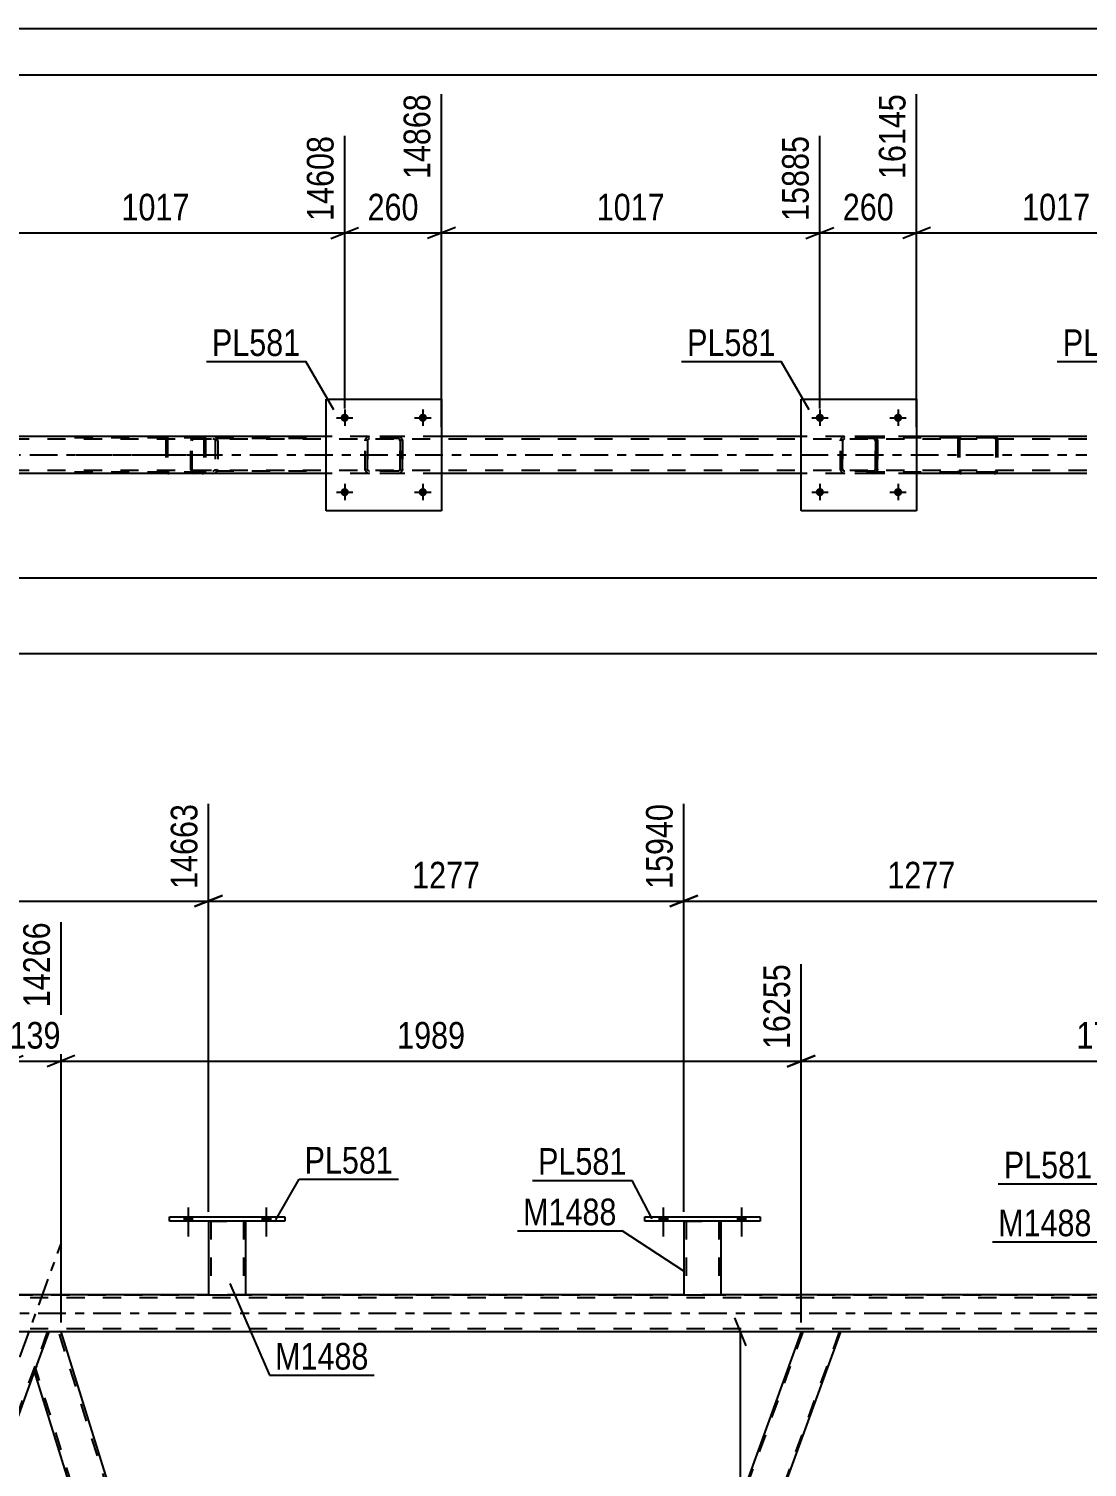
# Model space of a CAD drawing. Header units: millimetres. Extents: x 0 to 841, y 0 to 594.
# Drawn here: x 642.1 to 755.8, y 439.3 to 594 of the extents above; entities that cross this region are included whole.
import ezdxf

# ---------------------------------------------------------------- set-up
doc = ezdxf.new("R2010")
doc.units = ezdxf.units.MM
doc.linetypes.add('DXK_LINE_DOT2', pattern=[3.9198, 1.9599, -1.9599])
doc.linetypes.add('DXK_LINE_DOT3', pattern=[5.9187, 2.979, -0.9799, 0.9799, -0.9799])
doc.styles.add('Arial Narrow', font='ARIALN.TTF', dxfattribs={"height": 0.2})

# ---------------------------------------------------------------- blocks, each defined once
blk = doc.blocks.new('Unknown-814521909-1135')
at = {"color": 5, "linetype": 'Continuous'}
for p, q in [((841, 594), (0, 594)), ((836, 589), (5, 589))]:
    blk.add_line(p, q, dxfattribs=at)
blk = doc.blocks.new('Bolt-814521909-5159 - 4986')
at = {"linetype": 'Continuous'}
for points in [[(676.47, 544.17, -1), (675.59, 544.17, -1)], [(684.87, 544.17, -1), (683.99, 544.17, -1)]]:
    blk.add_hatch(color=1, dxfattribs=at).paths.add_polyline_path(points)
at = {"color": 1, "linetype": 'Continuous'}
for p, q in [((676.03, 545.05), (676.03, 543.29)), ((684.43, 545.05), (684.43, 543.29)), ((675.15, 544.17), (676.91, 544.17)), ((683.55, 544.17), (685.31, 544.17))]:
    blk.add_line(p, q, dxfattribs=at)
blk = doc.blocks.new('Bolt-814521909-5219 - 4986')
at = {"linetype": 'Continuous'}
for points in [[(727.55, 544.17, -1), (726.67, 544.17, -1)], [(735.95, 544.17, -1), (735.07, 544.17, -1)]]:
    blk.add_hatch(color=1, dxfattribs=at).paths.add_polyline_path(points)
at = {"color": 1, "linetype": 'Continuous'}
for p, q in [((727.11, 545.05), (727.11, 543.29)), ((735.51, 545.05), (735.51, 543.29)), ((726.23, 544.17), (727.99, 544.17)), ((734.63, 544.17), (736.39, 544.17))]:
    blk.add_line(p, q, dxfattribs=at)
blk = doc.blocks.new('Part-814521909-5015 - 4986')
at = {"color": 7, "linetype": 'DXK_LINE_DOT2'}
for p, q in [((755.79, 549.85), (91.73, 549.85)), ((686.43, 550.17), (674.03, 550.17)), ((737.51, 550.17), (725.11, 550.17)), ((755.79, 546.49), (91.73, 546.49)), ((686.43, 546.17), (674.03, 546.17)), ((737.51, 546.17), (725.11, 546.17))]:
    blk.add_line(p, q, dxfattribs=at)
at = {"color": 2, "linetype": 'Continuous'}
for p, q in [((674.03, 550.17), (635.35, 550.17)), ((725.11, 550.17), (686.43, 550.17)), ((755.79, 550.17), (737.51, 550.17)), ((674.03, 546.17), (635.35, 546.17)), ((725.11, 546.17), (686.43, 546.17)), ((755.79, 546.17), (737.51, 546.17))]:
    blk.add_line(p, q, dxfattribs=at)
at = {"color": 7, "linetype": 'DXK_LINE_DOT3'}
blk.add_line((91.73, 548.17), (755.79, 548.17), dxfattribs=at)
blk = doc.blocks.new('Part-814521909-5077 - 4986')
at = {"color": 7, "linetype": 'DXK_LINE_DOT2'}
for p, q in [((745.85, 550.17), (730.52, 550.17)), ((745.85, 550.01), (730.52, 550.01)), ((741.96, 549.97), (741.94, 549.85)), ((741.94, 549.85), (741.94, 546.49)), ((742.11, 549.85), (742.12, 549.91)), ((742.11, 549.85), (742.11, 546.49)), ((742.12, 549.91), (742.16, 549.96)), ((742.28, 550.17), (742.15, 550.14)), ((742.16, 549.96), (742.21, 549.99)), ((742.21, 549.99), (742.28, 550.01)), ((745.98, 550.14), (745.85, 550.17)), ((745.85, 550.01), (745.92, 549.99)), ((745.92, 549.99), (745.94, 549.98)), ((745.94, 549.98), (745.97, 549.96)), ((745.97, 549.96), (746.01, 549.91)), ((746.01, 549.91), (746.02, 549.85)), ((746.02, 549.85), (746.02, 546.49)), ((746.19, 549.85), (746.17, 549.97)), ((746.19, 549.85), (746.19, 546.49)), ((745.85, 546.33), (730.52, 546.33)), ((745.85, 546.17), (730.52, 546.17)), ((741.94, 546.49), (741.96, 546.36)), ((742.12, 546.43), (742.11, 546.49)), ((742.16, 546.37), (742.12, 546.43)), ((742.15, 546.19), (742.28, 546.17)), ((742.16, 546.37), (742.19, 546.35)), ((742.19, 546.35), (742.21, 546.34)), ((742.21, 546.34), (742.28, 546.33)), ((745.92, 546.34), (745.85, 546.33)), ((745.85, 546.17), (745.98, 546.19)), ((745.97, 546.37), (745.92, 546.34)), ((746.01, 546.43), (745.97, 546.37)), ((746.02, 546.49), (746.01, 546.43)), ((746.17, 546.36), (746.19, 546.49))]:
    blk.add_line(p, q, dxfattribs=at)
for centre, start, end in [((742.26, 549.83), 110.7583, 155.6801), ((745.86, 549.83), 24.3199, 69.2417), ((742.26, 546.5), 204.3199, 249.2417), ((745.86, 546.5), 290.7583, 335.6801)]:
    blk.add_arc(centre, 0.331, start, end, dxfattribs=at)
blk = doc.blocks.new('Part-814521909-5201 - 4986')
at = {"color": 2, "linetype": 'Continuous'}
for p, q in [((725.11, 542.17), (725.11, 554.17)), ((725.11, 554.17), (737.51, 554.17)), ((737.51, 554.17), (737.51, 542.17)), ((737.51, 542.17), (725.11, 542.17))]:
    blk.add_line(p, q, dxfattribs=at)
blk = doc.blocks.new('Part-814521909-5084 - 4986')
at = {"color": 7, "linetype": 'DXK_LINE_DOT2'}
for p, q in [((660.72, 550.17), (645.39, 550.17)), ((660.72, 550.01), (645.39, 550.01)), ((656.83, 549.97), (656.8, 549.85)), ((656.8, 549.85), (656.8, 546.49)), ((656.97, 549.85), (656.98, 549.91)), ((656.97, 549.85), (656.97, 546.49)), ((656.98, 549.91), (657.02, 549.96)), ((657.14, 550.17), (657.01, 550.14)), ((657.02, 549.96), (657.08, 549.99)), ((657.08, 549.99), (657.14, 550.01)), ((660.85, 550.14), (660.72, 550.17)), ((660.72, 550.01), (660.78, 549.99)), ((660.78, 549.99), (660.81, 549.98)), ((660.81, 549.98), (660.84, 549.96)), ((660.84, 549.96), (660.88, 549.91)), ((660.88, 549.91), (660.89, 549.85)), ((660.89, 549.85), (660.89, 546.49)), ((661.06, 549.85), (661.03, 549.97)), ((661.06, 549.85), (661.06, 546.49)), ((660.72, 546.33), (645.39, 546.33)), ((660.72, 546.17), (645.39, 546.17)), ((656.8, 546.49), (656.83, 546.36)), ((656.98, 546.43), (656.97, 546.49)), ((657.02, 546.37), (656.98, 546.43)), ((657.01, 546.19), (657.14, 546.17)), ((657.02, 546.37), (657.05, 546.35)), ((657.05, 546.35), (657.08, 546.34)), ((657.08, 546.34), (657.14, 546.33)), ((660.78, 546.34), (660.72, 546.33)), ((660.72, 546.17), (660.85, 546.19)), ((660.84, 546.37), (660.78, 546.34)), ((660.88, 546.43), (660.84, 546.37)), ((660.89, 546.49), (660.88, 546.43)), ((661.03, 546.36), (661.06, 546.49))]:
    blk.add_line(p, q, dxfattribs=at)
at = {"color": 7, "linetype": 'DXK_LINE_DOT3'}
blk.add_line((647.18, 548.17), (662.35, 548.17), dxfattribs=at)
at = {"color": 7, "linetype": 'DXK_LINE_DOT2'}
for centre, start, end in [((657.13, 549.83), 110.7583, 155.6801), ((660.73, 549.83), 24.3199, 69.2417), ((657.13, 546.5), 204.3199, 249.2417), ((660.73, 546.5), 290.7583, 335.6801)]:
    blk.add_arc(centre, 0.331, start, end, dxfattribs=at)
blk = doc.blocks.new('Part-814521909-5088 - 4986')
at = {"color": 7, "linetype": 'DXK_LINE_DOT2'}
for p, q in [((659.53, 549.87), (659.51, 549.69)), ((659.51, 546.65), (659.51, 549.69)), ((659.59, 550.03), (659.53, 549.87)), ((659.68, 550.13), (659.59, 550.03)), ((659.65, 549.69), (659.66, 549.78)), ((659.65, 546.65), (659.65, 549.69)), ((659.66, 549.78), (659.69, 549.86)), ((659.78, 550.17), (659.68, 550.13)), ((659.69, 549.86), (659.73, 549.91)), ((659.73, 549.91), (659.78, 549.93)), ((671.94, 550.17), (659.78, 550.17)), ((671.94, 549.93), (659.78, 549.93)), ((661.06, 549.93), (661.06, 550.17)), ((662.07, 550.13), (661.87, 550.17)), ((661.87, 549.93), (661.97, 549.91)), ((661.97, 549.91), (662.05, 549.86)), ((662.05, 549.86), (662.11, 549.78)), ((662.11, 549.78), (662.12, 549.69)), ((662.12, 549.69), (662.12, 546.65)), ((662.36, 549.77), (662.34, 549.87)), ((662.38, 549.69), (662.36, 549.77)), ((662.38, 549.69), (662.38, 546.65)), ((659.53, 546.46), (659.51, 546.65)), ((659.58, 546.34), (659.53, 546.46)), ((659.59, 546.31), (659.58, 546.34)), ((659.59, 546.31), (659.68, 546.2)), ((659.66, 546.55), (659.65, 546.65)), ((659.69, 546.48), (659.66, 546.55)), ((659.68, 546.2), (659.78, 546.17)), ((659.73, 546.42), (659.69, 546.48)), ((659.78, 546.41), (659.73, 546.42)), ((671.94, 546.41), (659.78, 546.41)), ((671.94, 546.17), (659.78, 546.17)), ((661.06, 546.17), (661.06, 546.41)), ((661.97, 546.42), (661.87, 546.41)), ((661.87, 546.17), (662.07, 546.2)), ((662.05, 546.48), (661.97, 546.42)), ((662.11, 546.55), (662.05, 546.48)), ((662.12, 546.65), (662.11, 546.55)), ((662.34, 546.46), (662.36, 546.56)), ((662.36, 546.56), (662.38, 546.65))]:
    blk.add_line(p, q, dxfattribs=at)
for centre, start, end in [((661.89, 549.67), 23.8494, 68.8059), ((661.89, 546.66), 291.1941, 336.1506)]:
    blk.add_arc(centre, 0.492, start, end, dxfattribs=at)
blk = doc.blocks.new('Part-814521909-5108 - 4986')
at = {"color": 7, "linetype": 'DXK_LINE_DOT2'}
for p, q in [((678.23, 549.69), (678.27, 549.87)), ((678.27, 549.87), (678.23, 549.69)), ((678.23, 546.65), (678.23, 549.69)), ((678.23, 549.69), (678.23, 549.69)), ((678.23, 546.65), (678.23, 549.69)), ((678.47, 549.69), (678.49, 549.78)), ((678.49, 549.78), (678.47, 549.69)), ((678.47, 546.65), (678.47, 549.69)), ((678.47, 549.69), (678.47, 549.69)), ((678.47, 549.69), (678.47, 546.65)), ((678.49, 549.78), (678.54, 549.86)), ((678.54, 549.86), (678.49, 549.78)), ((678.53, 550.13), (678.71, 550.17)), ((678.71, 550.17), (678.53, 550.13)), ((678.54, 549.86), (678.62, 549.91)), ((678.71, 549.93), (678.62, 549.91)), ((681.75, 550.17), (678.71, 550.17)), ((681.75, 549.93), (678.71, 549.93)), ((681.75, 550.17), (681.94, 550.13)), ((681.94, 550.13), (681.75, 550.17)), ((681.84, 549.91), (681.75, 549.93)), ((681.92, 549.86), (681.84, 549.91)), ((681.92, 549.86), (681.97, 549.78)), ((681.97, 549.78), (681.92, 549.86)), ((681.97, 549.78), (681.99, 549.69)), ((681.99, 549.69), (681.97, 549.78)), ((681.99, 546.65), (681.99, 549.69)), ((681.99, 549.69), (681.99, 549.69)), ((681.99, 549.69), (681.99, 546.65)), ((682.2, 549.87), (682.23, 549.69)), ((682.23, 549.69), (682.2, 549.87)), ((682.23, 546.65), (682.23, 549.69)), ((682.23, 549.69), (682.23, 549.69)), ((682.23, 549.69), (682.23, 546.65)), ((678.23, 546.65), (678.23, 546.65)), ((678.27, 546.46), (678.23, 546.65)), ((678.23, 546.65), (678.27, 546.46)), ((678.47, 546.65), (678.47, 546.65)), ((678.49, 546.55), (678.47, 546.65)), ((678.47, 546.65), (678.49, 546.55)), ((678.54, 546.48), (678.49, 546.55)), ((678.49, 546.55), (678.54, 546.48)), ((678.71, 546.17), (678.53, 546.2)), ((678.53, 546.2), (678.71, 546.17)), ((678.62, 546.42), (678.54, 546.48)), ((678.71, 546.41), (678.62, 546.42)), ((681.75, 546.41), (678.71, 546.41)), ((681.75, 546.17), (678.71, 546.17)), ((681.84, 546.42), (681.75, 546.41)), ((681.94, 546.2), (681.75, 546.17)), ((681.75, 546.17), (681.94, 546.2)), ((681.92, 546.48), (681.84, 546.42)), ((681.97, 546.55), (681.92, 546.48)), ((681.92, 546.48), (681.97, 546.55)), ((681.99, 546.65), (681.97, 546.55)), ((681.97, 546.55), (681.99, 546.65)), ((681.99, 546.65), (681.99, 546.65)), ((682.23, 546.65), (682.2, 546.46)), ((682.2, 546.46), (682.23, 546.65)), ((682.23, 546.65), (682.23, 546.65))]:
    blk.add_line(p, q, dxfattribs=at)
at = {"color": 7, "linetype": 'DXK_LINE_DOT3'}
blk.add_line((680.23, 548.17), (680.23, 548.17), dxfattribs=at)
at = {"color": 7, "linetype": 'DXK_LINE_DOT2'}
for centre, start, end in [((678.71, 549.69), 112.5, 157.5), ((678.71, 549.69), 112.5, 157.5), ((681.75, 549.69), 22.5, 67.5), ((681.75, 549.69), 22.5, 67.5), ((678.71, 546.65), 202.5, 247.5), ((678.71, 546.65), 202.5, 247.5), ((681.75, 546.65), 292.5, 337.5), ((681.75, 546.65), 292.5, 337.5)]:
    blk.add_arc(centre, 0.48, start, end, dxfattribs=at)
blk = doc.blocks.new('Bolt-814521909-5158 - 4986')
at = {"linetype": 'Continuous'}
for points in [[(676.47, 552.17, -1), (675.59, 552.17, -1)], [(684.87, 552.17, -1), (683.99, 552.17, -1)]]:
    blk.add_hatch(color=1, dxfattribs=at).paths.add_polyline_path(points)
at = {"color": 1, "linetype": 'Continuous'}
for p, q in [((676.03, 553.05), (676.03, 551.29)), ((684.43, 553.05), (684.43, 551.29)), ((675.15, 552.17), (676.91, 552.17)), ((683.55, 552.17), (685.31, 552.17))]:
    blk.add_line(p, q, dxfattribs=at)
blk = doc.blocks.new('Part-814521909-5202 - 4986')
at = {"color": 7, "linetype": 'DXK_LINE_DOT2'}
for p, q in [((729.31, 549.69), (729.35, 549.87)), ((729.35, 549.87), (729.31, 549.69)), ((729.31, 546.65), (729.31, 549.69)), ((729.31, 549.69), (729.31, 549.69)), ((729.31, 546.65), (729.31, 549.69)), ((729.55, 549.69), (729.57, 549.78)), ((729.57, 549.78), (729.55, 549.69)), ((729.55, 546.65), (729.55, 549.69)), ((729.55, 549.69), (729.55, 549.69)), ((729.55, 549.69), (729.55, 546.65)), ((729.57, 549.78), (729.62, 549.86)), ((729.62, 549.86), (729.57, 549.78)), ((729.61, 550.13), (729.79, 550.17)), ((729.79, 550.17), (729.61, 550.13)), ((729.62, 549.86), (729.7, 549.91)), ((729.79, 549.93), (729.7, 549.91)), ((732.83, 550.17), (729.79, 550.17)), ((732.83, 549.93), (729.79, 549.93)), ((732.83, 550.17), (733.02, 550.13)), ((733.02, 550.13), (732.83, 550.17)), ((732.92, 549.91), (732.83, 549.93)), ((733, 549.86), (732.92, 549.91)), ((733, 549.86), (733.05, 549.78)), ((733.05, 549.78), (733, 549.86)), ((733.05, 549.78), (733.07, 549.69)), ((733.07, 549.69), (733.05, 549.78)), ((733.07, 546.65), (733.07, 549.69)), ((733.07, 549.69), (733.07, 549.69)), ((733.07, 549.69), (733.07, 546.65)), ((733.28, 549.87), (733.31, 549.69)), ((733.31, 549.69), (733.28, 549.87)), ((733.31, 546.65), (733.31, 549.69)), ((733.31, 549.69), (733.31, 549.69)), ((733.31, 549.69), (733.31, 546.65)), ((729.31, 546.65), (729.31, 546.65)), ((729.35, 546.46), (729.31, 546.65)), ((729.31, 546.65), (729.35, 546.46)), ((729.55, 546.65), (729.55, 546.65)), ((729.57, 546.55), (729.55, 546.65)), ((729.55, 546.65), (729.57, 546.55)), ((729.62, 546.48), (729.57, 546.55)), ((729.57, 546.55), (729.62, 546.48)), ((729.79, 546.17), (729.61, 546.2)), ((729.61, 546.2), (729.79, 546.17)), ((729.7, 546.42), (729.62, 546.48)), ((729.79, 546.41), (729.7, 546.42)), ((732.83, 546.41), (729.79, 546.41)), ((732.83, 546.17), (729.79, 546.17)), ((732.92, 546.42), (732.83, 546.41)), ((733.02, 546.2), (732.83, 546.17)), ((732.83, 546.17), (733.02, 546.2)), ((733, 546.48), (732.92, 546.42)), ((733.05, 546.55), (733, 546.48)), ((733, 546.48), (733.05, 546.55)), ((733.07, 546.65), (733.05, 546.55)), ((733.05, 546.55), (733.07, 546.65)), ((733.07, 546.65), (733.07, 546.65)), ((733.31, 546.65), (733.28, 546.46)), ((733.28, 546.46), (733.31, 546.65)), ((733.31, 546.65), (733.31, 546.65))]:
    blk.add_line(p, q, dxfattribs=at)
at = {"color": 7, "linetype": 'DXK_LINE_DOT3'}
blk.add_line((731.31, 548.17), (731.31, 548.17), dxfattribs=at)
at = {"color": 7, "linetype": 'DXK_LINE_DOT2'}
for centre, start, end in [((729.79, 549.69), 112.5, 157.5), ((729.79, 549.69), 112.5, 157.5), ((732.83, 549.69), 22.5, 67.5), ((732.83, 549.69), 22.5, 67.5), ((729.79, 546.65), 202.5, 247.5), ((729.79, 546.65), 202.5, 247.5), ((732.83, 546.65), 292.5, 337.5), ((732.83, 546.65), 292.5, 337.5)]:
    blk.add_arc(centre, 0.48, start, end, dxfattribs=at)
blk = doc.blocks.new('Part-814521909-5207 - 4986')
at = {"color": 2, "linetype": 'Continuous'}
for p, q in [((674.03, 542.17), (674.03, 554.17)), ((674.03, 554.17), (686.43, 554.17)), ((686.43, 554.17), (686.43, 542.17)), ((686.43, 542.17), (674.03, 542.17))]:
    blk.add_line(p, q, dxfattribs=at)
blk = doc.blocks.new('Bolt-814521909-5218 - 4986')
at = {"linetype": 'Continuous'}
for points in [[(727.55, 552.17, -1), (726.67, 552.17, -1)], [(735.95, 552.17, -1), (735.07, 552.17, -1)]]:
    blk.add_hatch(color=1, dxfattribs=at).paths.add_polyline_path(points)
at = {"color": 1, "linetype": 'Continuous'}
for p, q in [((727.11, 553.05), (727.11, 551.29)), ((735.51, 553.05), (735.51, 551.29)), ((726.23, 552.17), (727.99, 552.17)), ((734.63, 552.17), (736.39, 552.17))]:
    blk.add_line(p, q, dxfattribs=at)
blk = doc.blocks.new('Part-814521909-3404 - 3269')
at = {"color": 2, "linetype": 'Continuous'}
for p, q in [((712.48, 465.77), (712.48, 457.86)), ((716.48, 457.86), (716.48, 465.77)), ((712.48, 457.86), (716.48, 457.86))]:
    blk.add_line(p, q, dxfattribs=at)
at = {"color": 7, "linetype": 'DXK_LINE_DOT2'}
for p, q in [((712.48, 465.77), (716.48, 465.77)), ((712.48, 465.77), (712.48, 465.77)), ((712.48, 465.77), (712.48, 465.77)), ((712.72, 465.77), (712.72, 457.86)), ((716.24, 465.77), (716.24, 457.86)), ((716.48, 465.77), (716.48, 465.77)), ((716.48, 465.77), (716.48, 465.77)), ((716.18, 457.86), (716.22, 457.86)), ((716.18, 457.86), (716.22, 457.86)), ((716.22, 457.86), (716.24, 457.86)), ((716.22, 457.86), (716.24, 457.86))]:
    blk.add_line(p, q, dxfattribs=at)
blk = doc.blocks.new('Part-814521909-3409 - 3269')
at = {"color": 2, "linetype": 'Continuous'}
for p, q in [((657.2, 466.25), (669.6, 466.25)), ((657.2, 465.77), (657.2, 466.25)), ((669.6, 465.77), (657.2, 465.77)), ((669.6, 466.25), (669.6, 465.77))]:
    blk.add_line(p, q, dxfattribs=at)
blk = doc.blocks.new('Bolt-814521909-3284 - 3269')
at = {"linetype": 'Continuous'}
for points in [[(709.84, 465.77), (710.72, 465.77), (710.72, 466.25), (709.84, 466.25)], [(718.24, 465.77), (719.12, 465.77), (719.12, 466.25), (718.24, 466.25)]]:
    blk.add_hatch(color=1, dxfattribs=at).paths.add_polyline_path(points)
at = {"color": 1, "linetype": 'Continuous'}
for p, q in [((710.28, 467.25), (710.28, 464.13)), ((718.68, 467.25), (718.68, 464.13)), ((709.84, 466.25), (709.84, 465.77)), ((710.72, 466.25), (710.72, 465.77)), ((718.24, 466.25), (718.24, 465.77)), ((719.12, 466.25), (719.12, 465.77))]:
    blk.add_line(p, q, dxfattribs=at)
blk = doc.blocks.new('Bolt-814521909-3285 - 3269')
at = {"linetype": 'Continuous'}
for points in [[(709.84, 465.77), (710.72, 465.77), (710.72, 466.25), (709.84, 466.25)], [(718.24, 465.77), (719.12, 465.77), (719.12, 466.25), (718.24, 466.25)]]:
    blk.add_hatch(color=1, dxfattribs=at).paths.add_polyline_path(points)
at = {"color": 1, "linetype": 'Continuous'}
for p, q in [((710.28, 467.25), (710.28, 464.13)), ((718.68, 467.25), (718.68, 464.13)), ((709.84, 466.25), (709.84, 465.77)), ((710.72, 466.25), (710.72, 465.77)), ((718.24, 466.25), (718.24, 465.77)), ((719.12, 466.25), (719.12, 465.77))]:
    blk.add_line(p, q, dxfattribs=at)
blk = doc.blocks.new('Bolt-814521909-3286 - 3269')
at = {"linetype": 'Continuous'}
for points in [[(658.76, 465.77), (659.64, 465.77), (659.64, 466.25), (658.76, 466.25)], [(667.16, 465.77), (668.04, 465.77), (668.04, 466.25), (667.16, 466.25)]]:
    blk.add_hatch(color=1, dxfattribs=at).paths.add_polyline_path(points)
at = {"color": 1, "linetype": 'Continuous'}
for p, q in [((659.2, 467.25), (659.2, 464.13)), ((667.6, 467.25), (667.6, 464.13)), ((658.76, 466.25), (658.76, 465.77)), ((659.64, 466.25), (659.64, 465.77)), ((667.16, 466.25), (667.16, 465.77)), ((668.04, 466.25), (668.04, 465.77))]:
    blk.add_line(p, q, dxfattribs=at)
blk = doc.blocks.new('Bolt-814521909-3287 - 3269')
at = {"linetype": 'Continuous'}
for points in [[(658.76, 465.77), (659.64, 465.77), (659.64, 466.25), (658.76, 466.25)], [(667.16, 465.77), (668.04, 465.77), (668.04, 466.25), (667.16, 466.25)]]:
    blk.add_hatch(color=1, dxfattribs=at).paths.add_polyline_path(points)
at = {"color": 1, "linetype": 'Continuous'}
for p, q in [((659.2, 467.25), (659.2, 464.13)), ((667.6, 467.25), (667.6, 464.13)), ((658.76, 466.25), (658.76, 465.77)), ((659.64, 466.25), (659.64, 465.77)), ((667.16, 466.25), (667.16, 465.77)), ((668.04, 466.25), (668.04, 465.77))]:
    blk.add_line(p, q, dxfattribs=at)
blk = doc.blocks.new('Part-814521909-3414 - 3269')
at = {"color": 2, "linetype": 'Continuous'}
for p, q in [((661.4, 465.77), (661.4, 457.86)), ((665.4, 457.86), (665.4, 465.77)), ((661.4, 457.86), (665.4, 457.86))]:
    blk.add_line(p, q, dxfattribs=at)
at = {"color": 7, "linetype": 'DXK_LINE_DOT2'}
for p, q in [((661.4, 465.77), (665.4, 465.77)), ((661.4, 465.77), (661.4, 465.77)), ((661.4, 465.77), (661.4, 465.77)), ((661.64, 465.77), (661.64, 457.86)), ((665.16, 465.77), (665.16, 457.86)), ((665.4, 465.77), (665.4, 465.77)), ((665.4, 465.77), (665.4, 465.77)), ((665.1, 457.86), (665.14, 457.86)), ((665.1, 457.86), (665.14, 457.86)), ((665.14, 457.86), (665.16, 457.86)), ((665.14, 457.86), (665.16, 457.86))]:
    blk.add_line(p, q, dxfattribs=at)
blk = doc.blocks.new('Part-814521909-3399 - 3269')
at = {"color": 2, "linetype": 'Continuous'}
for p, q in [((708.28, 466.25), (720.68, 466.25)), ((708.28, 465.77), (708.28, 466.25)), ((720.68, 465.77), (708.28, 465.77)), ((720.68, 466.25), (720.68, 465.77))]:
    blk.add_line(p, q, dxfattribs=at)
blk = doc.blocks.new('Part-814521909-3732 - 3269')
at = {"color": 7, "linetype": 'DXK_LINE_DOT3'}
blk.add_line((594.56, 323.24), (645.52, 463.26), dxfattribs=at)
at = {"color": 7, "linetype": 'DXK_LINE_DOT2'}
for p, q in [((640.14, 453.86), (596.02, 332.64)), ((644.06, 453.86), (599.94, 332.64)), ((644.23, 453.86), (642.7, 449.66)), ((595.85, 332.64), (597.6, 337.46)), ((601.86, 337.46), (600.11, 332.64)), ((600.11, 332.64), (595.85, 332.64))]:
    blk.add_line(p, q, dxfattribs=at)
at = {"color": 2, "linetype": 'Continuous'}
for p, q in [((639.97, 453.86), (597.6, 337.46)), ((644.23, 453.86), (639.97, 453.86)), ((642.7, 449.66), (601.86, 337.46))]:
    blk.add_line(p, q, dxfattribs=at)
blk = doc.blocks.new('Part-814521909-3675 - 3269')
at = {"color": 7, "linetype": 'DXK_LINE_DOT2'}
for p, q in [((781.36, 457.54), (74.89, 457.54)), ((150.59, 457.86), (781.36, 457.86)), ((665.4, 457.86), (661.4, 457.86)), ((716.48, 457.86), (712.48, 457.86)), ((781.36, 454.18), (74.89, 454.18)), ((645.54, 453.86), (639.97, 453.86)), ((729.36, 453.86), (725.1, 453.86))]:
    blk.add_line(p, q, dxfattribs=at)
at = {"color": 2, "linetype": 'Continuous'}
for p, q in [((661.4, 457.86), (614.32, 457.86)), ((712.48, 457.86), (665.4, 457.86)), ((763.56, 457.86), (716.48, 457.86)), ((725.1, 453.86), (645.54, 453.86)), ((781.36, 453.86), (729.36, 453.86))]:
    blk.add_line(p, q, dxfattribs=at)
at = {"color": 7, "linetype": 'DXK_LINE_DOT3'}
blk.add_line((74.89, 455.86), (781.36, 455.86), dxfattribs=at)
blk = doc.blocks.new('Part-814521909-3727 - 3269')
at = {"color": 2, "linetype": 'Continuous'}
for p, q in [((644.23, 453.86), (642.7, 449.67)), ((645.54, 453.86), (644.23, 453.86)), ((682.25, 336.11), (645.54, 453.86)), ((679.14, 332.64), (642.68, 449.61)), ((642.7, 449.67), (642.7, 449.66)), ((682.23, 336.05), (681.98, 335.37)), ((682.23, 336.06), (682.23, 336.05)), ((681.98, 335.37), (680.98, 332.64))]:
    blk.add_line(p, q, dxfattribs=at)
at = {"color": 7, "linetype": 'DXK_LINE_DOT2'}
for p, q in [((682.11, 335.74), (645.29, 453.86)), ((642.7, 449.67), (642.68, 449.61)), ((679.39, 332.64), (642.81, 449.98)), ((681.98, 335.37), (682.17, 335.89)), ((682.25, 336.11), (682.23, 336.06)), ((680.98, 332.64), (679.14, 332.64))]:
    blk.add_line(p, q, dxfattribs=at)
blk = doc.blocks.new('Part-814521909-3766 - 3269')
at = {"color": 7, "linetype": 'DXK_LINE_DOT2'}
for p, q in [((725.27, 453.86), (681.15, 332.64)), ((729.19, 453.86), (685.07, 332.64)), ((682.23, 336.06), (680.98, 332.64)), ((680.98, 332.64), (685.24, 332.64))]:
    blk.add_line(p, q, dxfattribs=at)
at = {"color": 2, "linetype": 'Continuous'}
for p, q in [((725.1, 453.86), (682.23, 336.06)), ((685.24, 332.64), (729.36, 453.86)), ((729.36, 453.86), (725.1, 453.86))]:
    blk.add_line(p, q, dxfattribs=at)
blk = doc.blocks.new('StraightDimension-814521909-5855 - 4986')
at = {"color": 7, "linetype": 'Continuous'}
blk.add_line((91.09, 526.82), (798.35, 526.82), dxfattribs=at)
blk = doc.blocks.new('StraightDimension-814521909-5287 - 4986')
at = {"color": 7, "linetype": 'Continuous'}
blk.add_line((91.73, 534.97), (797.71, 534.97), dxfattribs=at)
blk = doc.blocks.new('StraightDimension-814521909-5727 - 4986')
at = {"color": 7, "linetype": 'Continuous'}
for p, q in [((635.35, 551.17), (635.35, 586.98)), ((676.03, 553.17), (676.03, 582.48)), ((636.85, 572.64), (633.85, 571.44)), ((674.53, 571.44), (677.53, 572.64)), ((635.35, 572.04), (676.03, 572.04))]:
    blk.add_line(p, q, dxfattribs=at)
at = {"color": 0, "linetype": 'Continuous'}
blk.add_wipeout([(675.43, 583.08), (671.23, 583.08), (671.23, 572.74), (675.43, 572.74)], dxfattribs=at)
at = {"color": 0}
blk.add_wipeout([(659.95, 572.79), (659.95, 576.99), (651.44, 576.99), (651.44, 572.79)], dxfattribs=at)
at = {"color": 3, "linetype": 'Continuous', "style": 'Arial Narrow'}
blk.add_text('14608', height=2.863, rotation=90.0002, dxfattribs=at).set_placement((674.83, 573.34))
at = {"color": 3, "style": 'Arial Narrow'}
blk.add_text('1017', height=2.863, dxfattribs=at).set_placement((652.04, 573.39))
blk = doc.blocks.new('StraightDimension-814521909-5747 - 4986')
at = {"color": 7, "linetype": 'Continuous'}
for p, q in [((686.43, 551.17), (686.43, 586.98)), ((676.03, 553.17), (676.03, 582.48)), ((674.53, 571.44), (677.53, 572.64)), ((687.93, 572.64), (684.93, 571.44)), ((676.03, 572.04), (686.43, 572.04))]:
    blk.add_line(p, q, dxfattribs=at)
at = {"color": 0}
blk.add_wipeout([(684.57, 572.79), (684.57, 576.99), (677.89, 576.99), (677.89, 572.79)], dxfattribs=at)
at = {"color": 3, "style": 'Arial Narrow'}
blk.add_text('260', height=2.863, dxfattribs=at).set_placement((678.49, 573.39))
at = {"color": 0, "linetype": 'Continuous'}
blk.add_wipeout([(685.83, 587.58), (681.63, 587.58), (681.63, 577.24), (685.83, 577.24)], dxfattribs=at)
at = {"color": 3, "linetype": 'Continuous', "style": 'Arial Narrow'}
blk.add_text('14868', height=2.863, rotation=90.0002, dxfattribs=at).set_placement((685.23, 577.84))
blk = doc.blocks.new('StraightDimension-814521909-5767 - 4986')
at = {"color": 7, "linetype": 'Continuous'}
for p, q in [((686.43, 551.17), (686.43, 586.98)), ((727.11, 553.17), (727.11, 582.48)), ((687.93, 572.64), (684.93, 571.44)), ((725.61, 571.44), (728.61, 572.64)), ((686.43, 572.04), (727.11, 572.04))]:
    blk.add_line(p, q, dxfattribs=at)
at = {"color": 0, "linetype": 'Continuous'}
blk.add_wipeout([(726.51, 583.08), (722.31, 583.08), (722.31, 572.74), (726.51, 572.74)], dxfattribs=at)
at = {"color": 0}
blk.add_wipeout([(711.03, 572.79), (711.03, 576.99), (702.52, 576.99), (702.52, 572.79)], dxfattribs=at)
at = {"color": 3, "linetype": 'Continuous', "style": 'Arial Narrow'}
blk.add_text('15885', height=2.863, rotation=90.0002, dxfattribs=at).set_placement((725.91, 573.34))
at = {"color": 3, "style": 'Arial Narrow'}
blk.add_text('1017', height=2.863, dxfattribs=at).set_placement((703.12, 573.39))
blk = doc.blocks.new('StraightDimension-814521909-5787 - 4986')
at = {"color": 7, "linetype": 'Continuous'}
for p, q in [((737.51, 551.17), (737.51, 586.98)), ((727.11, 553.17), (727.11, 582.48)), ((725.61, 571.44), (728.61, 572.64)), ((739.01, 572.64), (736.01, 571.44)), ((727.11, 572.04), (737.51, 572.04))]:
    blk.add_line(p, q, dxfattribs=at)
at = {"color": 0}
blk.add_wipeout([(735.65, 572.79), (735.65, 576.99), (728.97, 576.99), (728.97, 572.79)], dxfattribs=at)
at = {"color": 3, "style": 'Arial Narrow'}
blk.add_text('260', height=2.863, dxfattribs=at).set_placement((729.57, 573.39))
at = {"color": 0, "linetype": 'Continuous'}
blk.add_wipeout([(736.91, 587.58), (732.71, 587.58), (732.71, 577.24), (736.91, 577.24)], dxfattribs=at)
at = {"color": 3, "linetype": 'Continuous', "style": 'Arial Narrow'}
blk.add_text('16145', height=2.863, rotation=90.0002, dxfattribs=at).set_placement((736.31, 577.84))
blk = doc.blocks.new('StraightDimension-814521909-5807 - 4986')
at = {"color": 7, "linetype": 'Continuous'}
for p, q in [((737.51, 551.17), (737.51, 586.98)), ((767.49, 553.17), (767.49, 582.48)), ((739.01, 572.64), (736.01, 571.44)), ((765.99, 571.44), (768.99, 572.64)), ((737.51, 572.04), (767.49, 572.04))]:
    blk.add_line(p, q, dxfattribs=at)
at = {"color": 0, "linetype": 'Continuous'}
blk.add_wipeout([(766.89, 583.08), (762.69, 583.08), (762.69, 572.74), (766.89, 572.74)], dxfattribs=at)
at = {"color": 0}
blk.add_wipeout([(756.76, 572.79), (756.76, 576.99), (748.25, 576.99), (748.25, 572.79)], dxfattribs=at)
at = {"color": 3, "linetype": 'Continuous', "style": 'Arial Narrow'}
blk.add_text('17162', height=2.863, rotation=90.0002, dxfattribs=at).set_placement((766.29, 573.34))
at = {"color": 3, "style": 'Arial Narrow'}
blk.add_text('1017', height=2.863, dxfattribs=at).set_placement((748.85, 573.39))
blk = doc.blocks.new('StraightDimension-814521909-4620 - 3269')
at = {"color": 7, "linetype": 'Continuous'}
for p, q in [((645.54, 454.86), (645.54, 497.92)), ((725.1, 454.86), (725.1, 493.42)), ((647.04, 483.58), (644.04, 482.38)), ((645.54, 482.98), (725.1, 482.98)), ((723.6, 482.38), (726.6, 483.58))]:
    blk.add_line(p, q, dxfattribs=at)
at = {"color": 0, "linetype": 'Continuous'}
blk.add_wipeout([(724.5, 494.02), (720.3, 494.02), (720.3, 483.68), (724.5, 483.68)], dxfattribs=at)
at = {"color": 0}
blk.add_wipeout([(689.58, 483.73), (689.58, 487.93), (681.07, 487.93), (681.07, 483.73)], dxfattribs=at)
at = {"color": 3, "linetype": 'Continuous', "style": 'Arial Narrow'}
blk.add_text('16255', height=2.863, rotation=90.0002, dxfattribs=at).set_placement((723.9, 484.28))
at = {"color": 3, "style": 'Arial Narrow'}
blk.add_text('1989', height=2.863, dxfattribs=at).set_placement((681.67, 484.33))
blk = doc.blocks.new('StraightDimension-814521909-4249 - 3269')
at = {"color": 7, "linetype": 'Continuous'}
for p, q in [((719.17, 452.36), (717.97, 455.36)), ((736.43, 453.86), (715.72, 453.86)), ((718.57, 332.64), (718.57, 453.86)), ((717.97, 334.14), (719.17, 331.14)), ((710.18, 332.64), (720.97, 332.64))]:
    blk.add_line(p, q, dxfattribs=at)
at = {"color": 0}
blk.add_wipeout([(717.82, 397.51), (713.62, 397.51), (713.62, 388.99), (717.82, 388.99)], dxfattribs=at)
at = {"color": 3, "style": 'Arial Narrow'}
blk.add_text('3031', height=2.863, rotation=90.0002, dxfattribs=at).set_placement((717.22, 389.59))
blk = doc.blocks.new('StraightDimension-814521909-4608 - 3269')
at = {"color": 7, "linetype": 'Continuous'}
for p, q in [((725.1, 454.86), (725.1, 493.42)), ((791.58, 463.36), (791.58, 493.42)), ((726.6, 483.58), (723.6, 482.38)), ((725.1, 482.98), (791.58, 482.98)), ((790.08, 482.38), (793.08, 483.58))]:
    blk.add_line(p, q, dxfattribs=at)
at = {"color": 0, "linetype": 'Continuous'}
blk.add_wipeout([(790.98, 494.02), (786.78, 494.02), (786.78, 483.68), (790.98, 483.68)], dxfattribs=at)
at = {"color": 0}
blk.add_wipeout([(762.6, 483.73), (762.6, 487.93), (754.09, 487.93), (754.09, 483.73)], dxfattribs=at)
at = {"color": 3, "linetype": 'Continuous', "style": 'Arial Narrow'}
blk.add_text('18035', height=2.863, rotation=90.0002, dxfattribs=at).set_placement((790.38, 484.28))
at = {"color": 3, "style": 'Arial Narrow'}
blk.add_text('1780', height=2.863, dxfattribs=at).set_placement((754.69, 484.33))
blk = doc.blocks.new('StraightDimension-814521909-10132 - 3269')
at = {"color": 7, "linetype": 'Continuous'}
for p, q in [((791.58, 452.86), (791.58, 406.8)), ((739.03, 333.64), (739.03, 412.05)), ((740.53, 409.8), (737.53, 408.6)), ((739.03, 409.2), (791.58, 409.2)), ((790.08, 408.6), (793.08, 409.8))]:
    blk.add_line(p, q, dxfattribs=at)
at = {"color": 0}
blk.add_wipeout([(769.56, 409.95), (769.56, 414.15), (761.05, 414.15), (761.05, 409.95)], dxfattribs=at)
at = {"color": 3, "style": 'Arial Narrow'}
blk.add_text('1431', height=2.863, dxfattribs=at).set_placement((761.65, 410.55))
blk = doc.blocks.new('StraightDimension-814521909-4239 - 3269')
at = {"color": 7, "linetype": 'Continuous'}
for p, q in [((810.02, 454.36), (808.82, 457.36)), ((793.22, 455.86), (811.82, 455.86)), ((809.42, 330), (809.42, 455.86)), ((808.82, 331.5), (810.02, 328.5)), ((739.84, 330), (811.82, 330))]:
    blk.add_line(p, q, dxfattribs=at)
at = {"color": 0}
blk.add_wipeout([(808.67, 397.19), (804.47, 397.19), (804.47, 388.67), (808.67, 388.67)], dxfattribs=at)
at = {"color": 3, "style": 'Arial Narrow'}
blk.add_text('3147', height=2.863, rotation=90.0002, dxfattribs=at).set_placement((808.07, 389.27))
blk = doc.blocks.new('StraightDimension-814521909-4105 - 3269')
at = {"color": 7, "linetype": 'Continuous'}
for p, q in [((610.32, 466.77), (610.32, 510.64)), ((661.4, 466.77), (661.4, 510.64)), ((611.82, 500.8), (608.82, 499.6)), ((610.32, 500.2), (661.4, 500.2)), ((659.9, 499.6), (662.9, 500.8))]:
    blk.add_line(p, q, dxfattribs=at)
at = {"color": 0, "linetype": 'Continuous'}
blk.add_wipeout([(660.8, 511.24), (656.6, 511.24), (656.6, 500.9), (660.8, 500.9)], dxfattribs=at)
at = {"color": 0}
blk.add_wipeout([(640.12, 500.95), (640.12, 505.15), (631.6, 505.15), (631.6, 500.95)], dxfattribs=at)
at = {"color": 3, "linetype": 'Continuous', "style": 'Arial Narrow'}
blk.add_text('14663', height=2.863, rotation=90.0002, dxfattribs=at).set_placement((660.2, 501.5))
at = {"color": 3, "style": 'Arial Narrow'}
blk.add_text('1277', height=2.863, dxfattribs=at).set_placement((632.2, 501.55))
blk = doc.blocks.new('StraightDimension-814521909-4115 - 3269')
at = {"color": 7, "linetype": 'Continuous'}
for p, q in [((661.4, 466.77), (661.4, 510.64)), ((712.48, 466.77), (712.48, 510.64)), ((662.9, 500.8), (659.9, 499.6)), ((661.4, 500.2), (712.48, 500.2)), ((710.98, 499.6), (713.98, 500.8))]:
    blk.add_line(p, q, dxfattribs=at)
at = {"color": 0, "linetype": 'Continuous'}
blk.add_wipeout([(711.88, 511.24), (707.68, 511.24), (707.68, 500.9), (711.88, 500.9)], dxfattribs=at)
at = {"color": 0}
blk.add_wipeout([(691.2, 500.95), (691.2, 505.15), (682.68, 505.15), (682.68, 500.95)], dxfattribs=at)
at = {"color": 3, "linetype": 'Continuous', "style": 'Arial Narrow'}
blk.add_text('15940', height=2.863, rotation=90.0002, dxfattribs=at).set_placement((711.28, 501.5))
at = {"color": 3, "style": 'Arial Narrow'}
blk.add_text('1277', height=2.863, dxfattribs=at).set_placement((683.28, 501.55))
blk = doc.blocks.new('StraightDimension-814521909-4125 - 3269')
at = {"color": 7, "linetype": 'Continuous'}
for p, q in [((712.48, 466.77), (712.48, 510.64)), ((763.56, 466.77), (763.56, 510.64)), ((713.98, 500.8), (710.98, 499.6)), ((712.48, 500.2), (763.56, 500.2)), ((762.06, 499.6), (765.06, 500.8))]:
    blk.add_line(p, q, dxfattribs=at)
at = {"color": 0, "linetype": 'Continuous'}
blk.add_wipeout([(762.96, 511.24), (758.76, 511.24), (758.76, 500.9), (762.96, 500.9)], dxfattribs=at)
at = {"color": 0}
blk.add_wipeout([(742.28, 500.95), (742.28, 505.15), (733.76, 505.15), (733.76, 500.95)], dxfattribs=at)
at = {"color": 3, "linetype": 'Continuous', "style": 'Arial Narrow'}
blk.add_text('17217', height=2.863, rotation=90.0002, dxfattribs=at).set_placement((762.36, 501.5))
at = {"color": 3, "style": 'Arial Narrow'}
blk.add_text('1277', height=2.863, dxfattribs=at).set_placement((734.36, 501.55))
blk = doc.blocks.new('StraightDimension-814521909-4640 - 3269')
at = {"color": 7, "linetype": 'Continuous'}
for p, q in [((645.54, 454.86), (645.54, 497.92)), ((639.97, 454.86), (639.97, 493.42)), ((638.47, 482.38), (641.47, 483.58)), ((639.97, 482.98), (645.54, 482.98)), ((647.04, 483.58), (644.04, 482.38))]:
    blk.add_line(p, q, dxfattribs=at)
at = {"color": 0}
blk.add_wipeout([(646.1, 483.73), (646.1, 487.93), (639.41, 487.93), (639.41, 483.73)], dxfattribs=at)
at = {"color": 3, "style": 'Arial Narrow'}
blk.add_text('139', height=2.863, dxfattribs=at).set_placement((640.01, 484.33))
at = {"color": 0, "linetype": 'Continuous'}
blk.add_wipeout([(644.94, 498.52), (640.74, 498.52), (640.74, 488.18), (644.94, 488.18)], dxfattribs=at)
at = {"color": 3, "linetype": 'Continuous', "style": 'Arial Narrow'}
blk.add_text('14266', height=2.863, rotation=90.0002, dxfattribs=at).set_placement((644.34, 488.78))
blk = doc.blocks.new('Mark-814521909-5203 - 4986')
at = {"color": 0}
blk.add_wipeout([(671.26, 558.81), (671.26, 561.81), (661.76, 561.81), (661.76, 558.81)], dxfattribs=at)
blk.add_wipeout([(671.26, 558.81), (671.26, 561.81), (661.76, 561.81), (661.76, 558.81)], dxfattribs=at)
at = {"color": 30, "linetype": 'Continuous'}
for p in [(661.16, 558.21), (674.86, 553.02)]:
    blk.add_line(p, (671.86, 558.21), dxfattribs=at)
at = {"color": 3, "style": 'Arial Narrow'}
blk.add_text('PL581', height=2.863, dxfattribs=at).set_placement((661.76, 558.81))
blk = doc.blocks.new('Mark-814521909-5197 - 4986')
at = {"color": 0}
blk.add_wipeout([(722.34, 558.81), (722.34, 561.81), (712.84, 561.81), (712.84, 558.81)], dxfattribs=at)
blk.add_wipeout([(722.34, 558.81), (722.34, 561.81), (712.84, 561.81), (712.84, 558.81)], dxfattribs=at)
at = {"color": 30, "linetype": 'Continuous'}
for p in [(712.24, 558.21), (725.94, 553.02)]:
    blk.add_line(p, (722.94, 558.21), dxfattribs=at)
at = {"color": 3, "style": 'Arial Narrow'}
blk.add_text('PL581', height=2.863, dxfattribs=at).set_placement((712.84, 558.81))
blk = doc.blocks.new('Mark-814521909-5191 - 4986')
at = {"color": 0}
blk.add_wipeout([(762.72, 558.81), (762.72, 561.81), (753.22, 561.81), (753.22, 558.81)], dxfattribs=at)
blk.add_wipeout([(762.72, 558.81), (762.72, 561.81), (753.22, 561.81), (753.22, 558.81)], dxfattribs=at)
at = {"color": 30, "linetype": 'Continuous'}
for p in [(752.62, 558.21), (766.32, 553.02)]:
    blk.add_line(p, (763.32, 558.21), dxfattribs=at)
at = {"color": 3, "style": 'Arial Narrow'}
blk.add_text('PL581', height=2.863, dxfattribs=at).set_placement((753.22, 558.81))
blk = doc.blocks.new('Mark-814521909-3400 - 3269')
at = {"color": 0}
blk.add_wipeout([(705.27, 465.33), (705.27, 468.33), (695.21, 468.33), (695.21, 465.33)], dxfattribs=at)
blk.add_wipeout([(705.27, 465.33), (705.27, 468.33), (695.21, 468.33), (695.21, 465.33)], dxfattribs=at)
at = {"color": 30, "linetype": 'Continuous'}
for p in [(694.61, 464.73), (712.48, 460.4)]:
    blk.add_line(p, (705.87, 464.73), dxfattribs=at)
at = {"color": 3, "style": 'Arial Narrow'}
blk.add_text('M1488', height=2.863, dxfattribs=at).set_placement((695.21, 465.33))
blk = doc.blocks.new('Mark-814521909-3410 - 3269')
at = {"color": 0}
blk.add_wipeout([(678.6, 449.81), (678.6, 452.81), (668.55, 452.81), (668.55, 449.81)], dxfattribs=at)
blk.add_wipeout([(678.6, 449.81), (678.6, 452.81), (668.55, 452.81), (668.55, 449.81)], dxfattribs=at)
at = {"color": 30, "linetype": 'Continuous'}
for p, q in [((663.7, 459.07), (667.95, 449.21)), ((667.95, 449.21), (679.2, 449.21))]:
    blk.add_line(p, q, dxfattribs=at)
at = {"color": 3, "style": 'Arial Narrow'}
blk.add_text('M1488', height=2.863, dxfattribs=at).set_placement((668.55, 449.81))
blk = doc.blocks.new('Mark-814521909-3385 - 3269')
at = {"color": 0}
blk.add_wipeout([(756.38, 470.38), (756.38, 473.38), (746.88, 473.38), (746.88, 470.38)], dxfattribs=at)
blk.add_wipeout([(756.38, 470.38), (756.38, 473.38), (746.88, 473.38), (746.88, 470.38)], dxfattribs=at)
at = {"color": 30, "linetype": 'Continuous'}
for p in [(746.28, 469.78), (760.35, 465.96)]:
    blk.add_line(p, (756.98, 469.78), dxfattribs=at)
at = {"color": 3, "style": 'Arial Narrow'}
blk.add_text('PL581', height=2.863, dxfattribs=at).set_placement((746.88, 470.38))
blk = doc.blocks.new('Mark-814521909-3390 - 3269')
at = {"color": 0}
blk.add_wipeout([(756.32, 464.15), (756.32, 467.15), (746.27, 467.15), (746.27, 464.15)], dxfattribs=at)
blk.add_wipeout([(756.32, 464.15), (756.32, 467.15), (746.27, 467.15), (746.27, 464.15)], dxfattribs=at)
at = {"color": 30, "linetype": 'Continuous'}
for p in [(745.67, 463.55), (763.56, 459.66)]:
    blk.add_line(p, (756.92, 463.55), dxfattribs=at)
at = {"color": 3, "style": 'Arial Narrow'}
blk.add_text('M1488', height=2.863, dxfattribs=at).set_placement((746.27, 464.15))
blk = doc.blocks.new('Mark-814521909-3395 - 3269')
at = {"color": 0}
blk.add_wipeout([(706.33, 470.76), (706.33, 473.76), (696.82, 473.76), (696.82, 470.76)], dxfattribs=at)
blk.add_wipeout([(706.33, 470.76), (706.33, 473.76), (696.82, 473.76), (696.82, 470.76)], dxfattribs=at)
at = {"color": 30, "linetype": 'Continuous'}
for p in [(696.22, 470.16), (709.07, 466.03)]:
    blk.add_line(p, (706.93, 470.16), dxfattribs=at)
at = {"color": 3, "style": 'Arial Narrow'}
blk.add_text('PL581', height=2.863, dxfattribs=at).set_placement((696.82, 470.76))
blk = doc.blocks.new('Mark-814521909-3405 - 3269')
at = {"color": 0}
blk.add_wipeout([(681.23, 470.89), (681.23, 473.89), (671.72, 473.89), (671.72, 470.89)], dxfattribs=at)
blk.add_wipeout([(681.23, 470.89), (681.23, 473.89), (671.72, 473.89), (671.72, 470.89)], dxfattribs=at)
at = {"color": 30, "linetype": 'Continuous'}
for p, q in [((668.63, 465.91), (671.12, 470.29)), ((671.12, 470.29), (681.83, 470.29))]:
    blk.add_line(p, q, dxfattribs=at)
at = {"color": 3, "style": 'Arial Narrow'}
blk.add_text('PL581', height=2.863, dxfattribs=at).set_placement((671.72, 470.89))

msp = doc.modelspace()

# ---------------------------------------------------------------- block references
for name in ['Unknown-814521909-1135', 'Part-814521909-5207 - 4986', 'Part-814521909-5201 - 4986', 'Bolt-814521909-5158 - 4986', 'Bolt-814521909-5218 - 4986', 'Part-814521909-5015 - 4986', 'Part-814521909-5084 - 4986', 'Part-814521909-5088 - 4986', 'Part-814521909-5108 - 4986', 'Part-814521909-5202 - 4986', 'Part-814521909-5077 - 4986', 'Bolt-814521909-5159 - 4986', 'Bolt-814521909-5219 - 4986', 'Bolt-814521909-3286 - 3269', 'Bolt-814521909-3287 - 3269', 'Bolt-814521909-3284 - 3269', 'Bolt-814521909-3285 - 3269', 'Part-814521909-3409 - 3269', 'Part-814521909-3414 - 3269', 'Part-814521909-3399 - 3269', 'Part-814521909-3404 - 3269', 'Part-814521909-3732 - 3269', 'Part-814521909-3675 - 3269', 'Part-814521909-3727 - 3269', 'Part-814521909-3766 - 3269']:
    msp.add_blockref(name, (0, 0))

# ---------------------------------------------------------------- next in the draw order: block references
for name in ['StraightDimension-814521909-5727 - 4986', 'StraightDimension-814521909-5855 - 4986', 'StraightDimension-814521909-4620 - 3269', 'StraightDimension-814521909-10132 - 3269']:
    msp.add_blockref(name, (0, 0))

# ---------------------------------------------------------------- next in the draw order: block references
for name in ['StraightDimension-814521909-5747 - 4986', 'StraightDimension-814521909-5287 - 4986', 'StraightDimension-814521909-4105 - 3269', 'Mark-814521909-3410 - 3269', 'StraightDimension-814521909-4249 - 3269']:
    msp.add_blockref(name, (0, 0))

# ---------------------------------------------------------------- next in the draw order: block references
for name in ['StraightDimension-814521909-5767 - 4986', 'Mark-814521909-5203 - 4986', 'StraightDimension-814521909-4115 - 3269', 'StraightDimension-814521909-4640 - 3269', 'StraightDimension-814521909-4608 - 3269']:
    msp.add_blockref(name, (0, 0))

# ---------------------------------------------------------------- next in the draw order: block references
for name in ['StraightDimension-814521909-5787 - 4986', 'StraightDimension-814521909-4125 - 3269', 'Mark-814521909-3405 - 3269', 'StraightDimension-814521909-4239 - 3269']:
    msp.add_blockref(name, (0, 0))

# ---------------------------------------------------------------- next in the draw order: block references
for name in ['StraightDimension-814521909-5807 - 4986', 'Mark-814521909-5197 - 4986', 'Mark-814521909-3385 - 3269', 'Mark-814521909-3400 - 3269']:
    msp.add_blockref(name, (0, 0))

# ---------------------------------------------------------------- next in the draw order: block references
for name in ['Mark-814521909-5191 - 4986', 'Mark-814521909-3395 - 3269', 'Mark-814521909-3390 - 3269']:
    msp.add_blockref(name, (0, 0))

doc.saveas('drawing.dxf')
